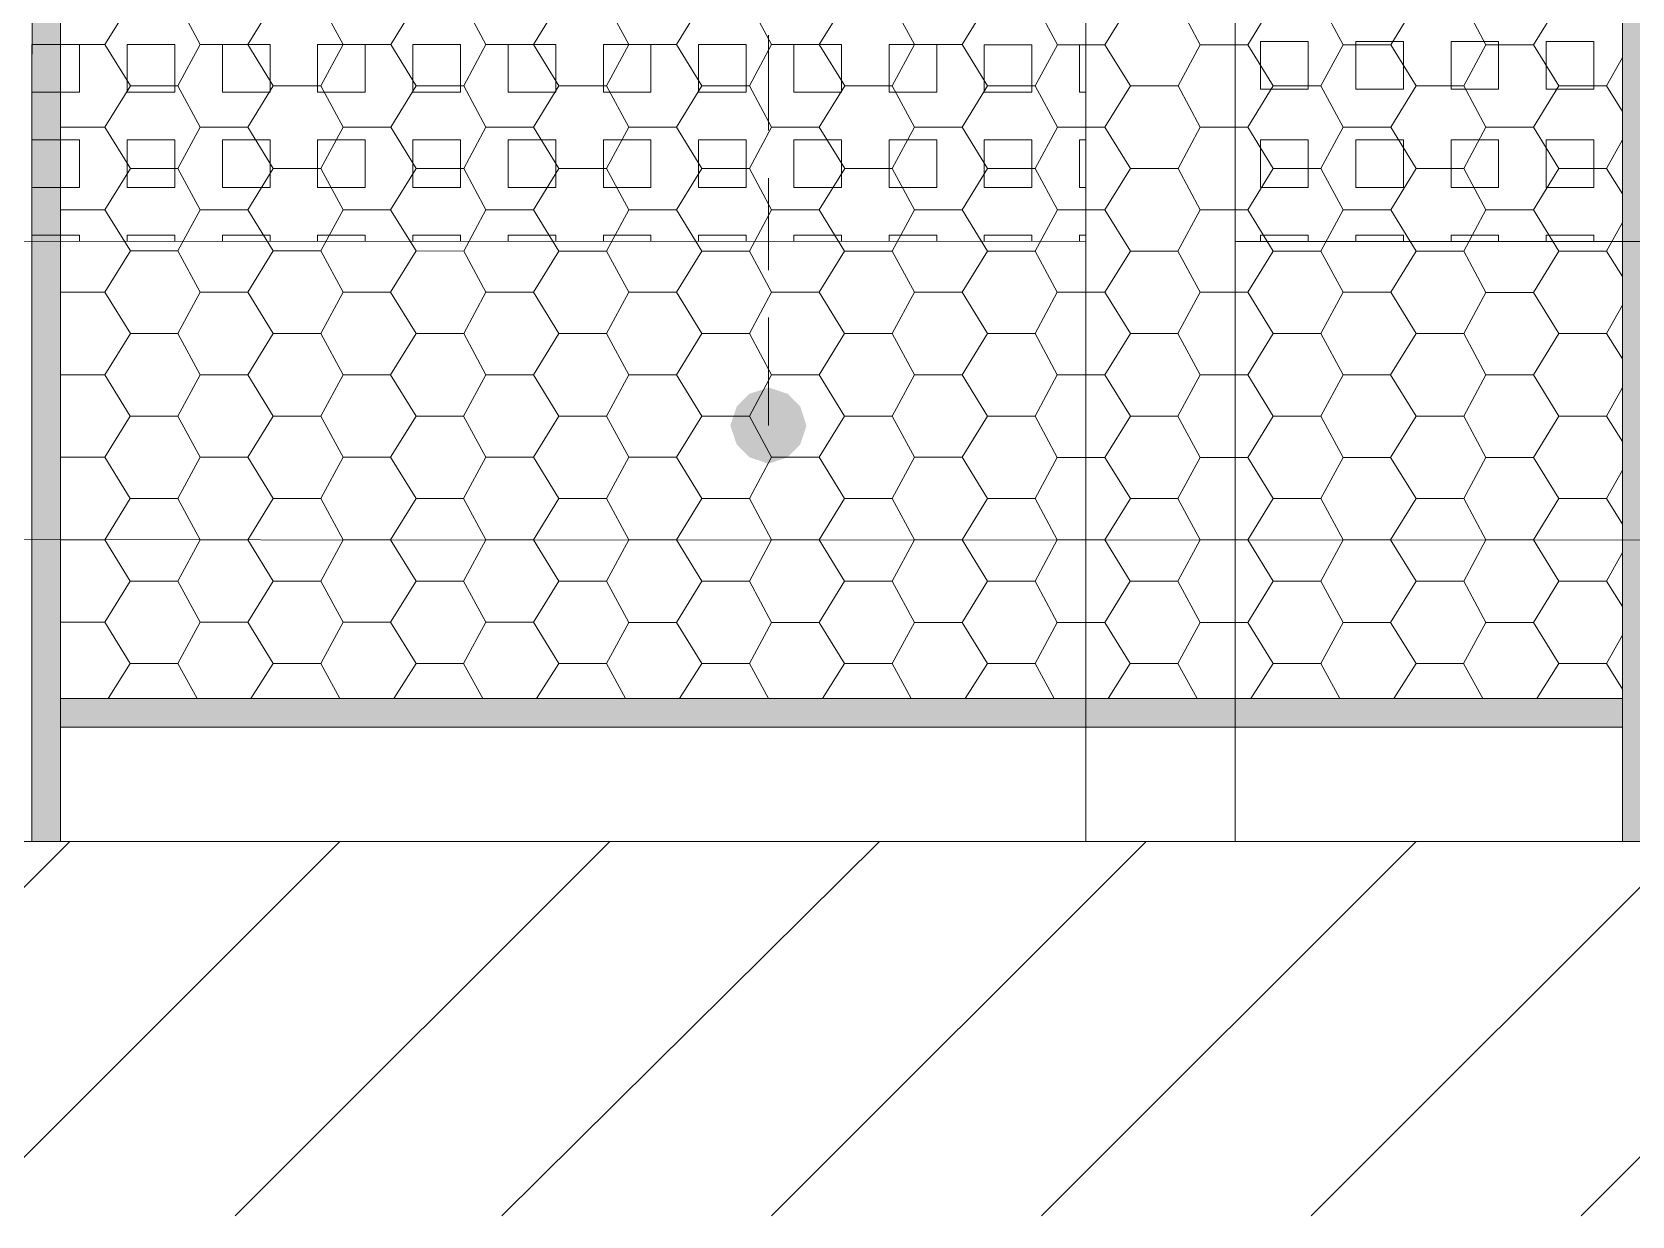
# Model space of a CAD drawing. Extents: x 3377 to 3790, y 1673 to 1846.
# Drawn here: x 3518.203 to 3520.336, y 1761.898 to 1763.476 of the extents above; entities that cross this region are included whole.
import ezdxf

# ---------------------------------------------------------------- set-up
doc = ezdxf.new("R2010")
doc.units = 0
doc.header["$LTSCALE"] = 2
for name, color, linetype, true_color in [('PDF7_0', 7, 'Continuous', 0xc6c6c6), ('PDF7_04-DETALHE', 7, 'Continuous', 0xc6c6c6), ('PDF7_13-CORTE', 7, 'Continuous', 0xe3e3e3)]:
    doc.layers.add(name, color=color, linetype=linetype, true_color=true_color)
doc.layers.add('PDF7_07-HACHURIADO', color=7, linetype='Continuous')

msp = doc.modelspace()

# ---------------------------------------------------------------- linework, layer by layer
at = {"layer": 'PDF7_0', "color": 7, "lineweight": 0}
for points in [[(3518.2032, 1764.496), (3518.2413, 1764.496), (3518.2411, 1762.3972), (3518.203, 1762.3972)], [(3518.2411, 1762.3972), (3518.2413, 1764.496)], [(3520.3231, 1764.4959), (3520.3612, 1764.4959), (3520.3611, 1762.3971), (3520.323, 1762.3971)], [(3520.323, 1762.5875), (3520.323, 1762.5494), (3518.2411, 1762.5496), (3518.2411, 1762.5876)]]:
    msp.add_lwpolyline(points, close=True, dxfattribs=at)
msp.add_lwpolyline([(3520.3231, 1764.4959), (3520.323, 1762.3971)], dxfattribs=at)
at = {"layer": 'PDF7_0', "lineweight": 0}
for points in [[(3518.3004, 1763.4593), (3518.3343, 1763.5143)], [(3518.3978, 1763.5143), (3518.4274, 1763.4593), (3518.4908, 1763.4593), (3518.5247, 1763.5143)], [(3518.5882, 1763.5143), (3518.6178, 1763.4593), (3518.6813, 1763.4593), (3518.7151, 1763.5143)], [(3518.7786, 1763.5143), (3518.8082, 1763.4593), (3518.8717, 1763.4593), (3518.9055, 1763.5143)], [(3518.969, 1763.5143), (3518.9986, 1763.4593), (3519.0621, 1763.4593), (3519.0959, 1763.5143)], [(3519.1594, 1763.5143), (3519.189, 1763.4593), (3519.2525, 1763.4593), (3519.2864, 1763.5143)], [(3519.3498, 1763.5143), (3519.3795, 1763.4593), (3519.4429, 1763.4593), (3519.4768, 1763.5143)], [(3519.5403, 1763.5143), (3519.5699, 1763.4592), (3519.6333, 1763.4592), (3519.6672, 1763.5142)], [(3519.7307, 1763.5142), (3519.7603, 1763.4592), (3519.8238, 1763.4592), (3519.8576, 1763.5142)], [(3519.9211, 1763.5142), (3519.9507, 1763.4592), (3520.0142, 1763.4592), (3520.048, 1763.5142)], [(3520.1115, 1763.5142), (3520.1411, 1763.4592), (3520.2046, 1763.4592), (3520.2385, 1763.5142)], [(3518.2412, 1763.4593), (3518.3004, 1763.4593), (3518.3343, 1763.4043), (3518.3977, 1763.4043), (3518.4274, 1763.4593)], [(3518.4908, 1763.4593), (3518.5247, 1763.4043), (3518.5882, 1763.4043), (3518.6178, 1763.4593)], [(3518.6813, 1763.4593), (3518.7151, 1763.4043), (3518.7786, 1763.4043), (3518.8082, 1763.4593)], [(3518.8717, 1763.4593), (3518.9055, 1763.4043), (3518.969, 1763.4043), (3518.9986, 1763.4593)], [(3519.0621, 1763.4593), (3519.0959, 1763.4043), (3519.1594, 1763.4043), (3519.189, 1763.4593)], [(3519.2525, 1763.4593), (3519.2864, 1763.4043), (3519.3498, 1763.4042), (3519.3795, 1763.4593)], [(3519.4429, 1763.4593), (3519.4768, 1763.4042), (3519.5402, 1763.4042), (3519.5699, 1763.4592)], [(3519.6333, 1763.4592), (3519.6672, 1763.4042), (3519.7307, 1763.4042), (3519.7603, 1763.4592)], [(3519.8238, 1763.4592), (3519.8576, 1763.4042), (3519.9211, 1763.4042), (3519.9507, 1763.4592)], [(3520.0142, 1763.4592), (3520.048, 1763.4042), (3520.1115, 1763.4042), (3520.1411, 1763.4592)], [(3520.2046, 1763.4592), (3520.2384, 1763.4042), (3520.3019, 1763.4042), (3520.3231, 1763.3703)], [(3520.3019, 1763.4042), (3520.3231, 1763.4423)], [(3518.3004, 1763.3493), (3518.3343, 1763.4043)], [(3518.3977, 1763.4043), (3518.4274, 1763.3493), (3518.4908, 1763.3493), (3518.5247, 1763.4043)], [(3518.5882, 1763.4043), (3518.6178, 1763.3493), (3518.6813, 1763.3493), (3518.7151, 1763.4043)], [(3518.7786, 1763.4043), (3518.8082, 1763.3493), (3518.8717, 1763.3493), (3518.9055, 1763.4043)], [(3518.969, 1763.4043), (3518.9986, 1763.3493), (3519.0621, 1763.3493), (3519.0959, 1763.4043)], [(3519.1594, 1763.4043), (3519.189, 1763.3492), (3519.2525, 1763.3492), (3519.2864, 1763.4043)], [(3519.3498, 1763.4042), (3519.3794, 1763.3492), (3519.4429, 1763.3492), (3519.4768, 1763.4042)], [(3519.5402, 1763.4042), (3519.5699, 1763.3492), (3519.6333, 1763.3492), (3519.6672, 1763.4042)], [(3519.7307, 1763.4042), (3519.7603, 1763.3492), (3519.8238, 1763.3492), (3519.8576, 1763.4042)], [(3519.9211, 1763.4042), (3519.9507, 1763.3492), (3520.0142, 1763.3492), (3520.048, 1763.4042)], [(3520.1115, 1763.4042), (3520.1411, 1763.3492), (3520.2046, 1763.3492), (3520.2384, 1763.4042)], [(3518.2412, 1763.3493), (3518.3004, 1763.3493), (3518.3343, 1763.2943), (3518.3977, 1763.2943), (3518.4274, 1763.3493)], [(3518.4908, 1763.3493), (3518.5247, 1763.2943), (3518.5882, 1763.2943), (3518.6178, 1763.3493)], [(3518.6813, 1763.3493), (3518.7151, 1763.2943), (3518.7786, 1763.2943), (3518.8082, 1763.3493)], [(3518.8717, 1763.3493), (3518.9055, 1763.2943), (3518.969, 1763.2943), (3518.9986, 1763.3493)], [(3519.0621, 1763.3493), (3519.0959, 1763.2942), (3519.1594, 1763.2942), (3519.189, 1763.3492)], [(3519.2525, 1763.3492), (3519.2864, 1763.2942), (3519.3498, 1763.2942), (3519.3794, 1763.3492)], [(3519.4429, 1763.3492), (3519.4768, 1763.2942), (3519.5402, 1763.2942), (3519.5699, 1763.3492)], [(3519.6333, 1763.3492), (3519.6672, 1763.2942), (3519.7307, 1763.2942), (3519.7603, 1763.3492)], [(3519.8238, 1763.3492), (3519.8576, 1763.2942), (3519.9211, 1763.2942), (3519.9507, 1763.3492)], [(3520.0142, 1763.3492), (3520.048, 1763.2942), (3520.1115, 1763.2942), (3520.1411, 1763.3492)], [(3520.2046, 1763.3492), (3520.2384, 1763.2942), (3520.3019, 1763.2942), (3520.3231, 1763.2603)], [(3520.3019, 1763.2942), (3520.3231, 1763.3322)], [(3518.3004, 1763.2393), (3518.3343, 1763.2943)], [(3518.3977, 1763.2943), (3518.4274, 1763.2393), (3518.4908, 1763.2393), (3518.5247, 1763.2943)], [(3518.5882, 1763.2943), (3518.6178, 1763.2393), (3518.6812, 1763.2393), (3518.7151, 1763.2943)], [(3518.7786, 1763.2943), (3518.8082, 1763.2393), (3518.8717, 1763.2393), (3518.9055, 1763.2943)], [(3518.969, 1763.2943), (3518.9986, 1763.2392), (3519.0621, 1763.2392), (3519.0959, 1763.2942)], [(3519.1594, 1763.2942), (3519.189, 1763.2392), (3519.2525, 1763.2392), (3519.2864, 1763.2942)], [(3519.3498, 1763.2942), (3519.3794, 1763.2392), (3519.4429, 1763.2392), (3519.4768, 1763.2942)], [(3519.5402, 1763.2942), (3519.5699, 1763.2392), (3519.6333, 1763.2392), (3519.6672, 1763.2942)], [(3519.7307, 1763.2942), (3519.7603, 1763.2392), (3519.8237, 1763.2392), (3519.8576, 1763.2942)], [(3519.9211, 1763.2942), (3519.9507, 1763.2392), (3520.0142, 1763.2392), (3520.048, 1763.2942)], [(3520.1115, 1763.2942), (3520.1411, 1763.2392), (3520.2046, 1763.2392), (3520.2384, 1763.2942)], [(3518.2412, 1763.2393), (3518.3004, 1763.2393), (3518.3343, 1763.1843), (3518.3977, 1763.1843), (3518.4274, 1763.2393)], [(3518.4908, 1763.2393), (3518.5247, 1763.1843), (3518.5881, 1763.1843), (3518.6178, 1763.2393)], [(3518.6812, 1763.2393), (3518.7151, 1763.1843), (3518.7786, 1763.1842), (3518.8082, 1763.2393)], [(3518.8717, 1763.2393), (3518.9055, 1763.1842), (3518.969, 1763.1842), (3518.9986, 1763.2392)], [(3519.0621, 1763.2392), (3519.0959, 1763.1842), (3519.1594, 1763.1842), (3519.189, 1763.2392)], [(3519.2525, 1763.2392), (3519.2863, 1763.1842), (3519.3498, 1763.1842), (3519.3794, 1763.2392)], [(3519.4429, 1763.2392), (3519.4768, 1763.1842), (3519.5402, 1763.1842), (3519.5699, 1763.2392)], [(3519.6333, 1763.2392), (3519.6672, 1763.1842), (3519.7306, 1763.1842), (3519.7603, 1763.2392)], [(3519.8237, 1763.2392), (3519.8576, 1763.1842), (3519.9211, 1763.1842), (3519.9507, 1763.2392)], [(3520.0142, 1763.2392), (3520.048, 1763.1842), (3520.1115, 1763.1842), (3520.1411, 1763.2392)], [(3520.2046, 1763.2392), (3520.2384, 1763.1841), (3520.3019, 1763.1841), (3520.3231, 1763.1503)], [(3520.3019, 1763.1841), (3520.3231, 1763.2222)], [(3518.3004, 1763.1293), (3518.3343, 1763.1843)], [(3518.3977, 1763.1843), (3518.4273, 1763.1293), (3518.4908, 1763.1293), (3518.5247, 1763.1843)], [(3518.5881, 1763.1843), (3518.6178, 1763.1292), (3518.6812, 1763.1292), (3518.7151, 1763.1843)], [(3518.7786, 1763.1842), (3518.8082, 1763.1292), (3518.8717, 1763.1292), (3518.9055, 1763.1842)], [(3518.969, 1763.1842), (3518.9986, 1763.1292), (3519.0621, 1763.1292), (3519.0959, 1763.1842)], [(3519.1594, 1763.1842), (3519.189, 1763.1292), (3519.2525, 1763.1292), (3519.2863, 1763.1842)], [(3519.3498, 1763.1842), (3519.3794, 1763.1292), (3519.4429, 1763.1292), (3519.4768, 1763.1842)], [(3519.5402, 1763.1842), (3519.5698, 1763.1292), (3519.6333, 1763.1292), (3519.6672, 1763.1842)], [(3519.7306, 1763.1842), (3519.7603, 1763.1292), (3519.8237, 1763.1292), (3519.8576, 1763.1842)], [(3519.9211, 1763.1842), (3519.9507, 1763.1292), (3520.0142, 1763.1292), (3520.048, 1763.1842)], [(3520.1115, 1763.1842), (3520.1411, 1763.1291), (3520.2046, 1763.1291), (3520.2384, 1763.1841)], [(3518.2412, 1763.1293), (3518.3004, 1763.1293), (3518.3343, 1763.0743), (3518.3977, 1763.0743), (3518.4273, 1763.1293)], [(3518.4908, 1763.1293), (3518.5247, 1763.0742), (3518.5881, 1763.0742), (3518.6178, 1763.1292)], [(3518.6812, 1763.1292), (3518.7151, 1763.0742), (3518.7786, 1763.0742), (3518.8082, 1763.1292)], [(3518.8717, 1763.1292), (3518.9055, 1763.0742), (3518.969, 1763.0742), (3518.9986, 1763.1292)], [(3519.0621, 1763.1292), (3519.0959, 1763.0742), (3519.1594, 1763.0742), (3519.189, 1763.1292)], [(3519.2525, 1763.1292), (3519.2863, 1763.0742), (3519.3498, 1763.0742), (3519.3794, 1763.1292)], [(3519.4429, 1763.1292), (3519.4768, 1763.0742), (3519.5402, 1763.0742), (3519.5698, 1763.1292)], [(3519.6333, 1763.1292), (3519.6672, 1763.0742), (3519.7306, 1763.0742), (3519.7603, 1763.1292)], [(3519.8237, 1763.1292), (3519.8576, 1763.0742), (3519.9211, 1763.0742), (3519.9507, 1763.1292)], [(3520.0142, 1763.1292), (3520.048, 1763.0741), (3520.1115, 1763.0741), (3520.1411, 1763.1291)], [(3520.2046, 1763.1291), (3520.2384, 1763.0741), (3520.3019, 1763.0741), (3520.323, 1763.0403)], [(3520.3019, 1763.0741), (3520.3231, 1763.1122)], [(3518.3004, 1763.0193), (3518.3343, 1763.0743)], [(3518.3977, 1763.0743), (3518.4273, 1763.0192), (3518.4908, 1763.0192), (3518.5247, 1763.0742)], [(3518.5881, 1763.0742), (3518.6178, 1763.0192), (3518.6812, 1763.0192), (3518.7151, 1763.0742)], [(3518.7786, 1763.0742), (3518.8082, 1763.0192), (3518.8716, 1763.0192), (3518.9055, 1763.0742)], [(3518.969, 1763.0742), (3518.9986, 1763.0192), (3519.0621, 1763.0192), (3519.0959, 1763.0742)], [(3519.1594, 1763.0742), (3519.189, 1763.0192), (3519.2525, 1763.0192), (3519.2863, 1763.0742)], [(3519.3498, 1763.0742), (3519.3794, 1763.0192), (3519.4429, 1763.0192), (3519.4768, 1763.0742)], [(3519.5402, 1763.0742), (3519.5698, 1763.0192), (3519.6333, 1763.0192), (3519.6672, 1763.0742)], [(3519.7306, 1763.0742), (3519.7603, 1763.0192), (3519.8237, 1763.0191), (3519.8576, 1763.0742)], [(3519.9211, 1763.0742), (3519.9507, 1763.0191), (3520.0141, 1763.0191), (3520.048, 1763.0741)], [(3520.1115, 1763.0741), (3520.1411, 1763.0191), (3520.2046, 1763.0191), (3520.2384, 1763.0741)], [(3518.2412, 1763.0193), (3518.3004, 1763.0193), (3518.3342, 1762.9642), (3518.3977, 1762.9642), (3518.4273, 1763.0192)], [(3518.4908, 1763.0192), (3518.5247, 1762.9642), (3518.5881, 1762.9642), (3518.6178, 1763.0192)], [(3518.6812, 1763.0192), (3518.7151, 1762.9642), (3518.7785, 1762.9642), (3518.8082, 1763.0192)], [(3518.8716, 1763.0192), (3518.9055, 1762.9642), (3518.969, 1762.9642), (3518.9986, 1763.0192)], [(3519.0621, 1763.0192), (3519.0959, 1762.9642), (3519.1594, 1762.9642), (3519.189, 1763.0192)], [(3519.2525, 1763.0192), (3519.2863, 1762.9642), (3519.3498, 1762.9642), (3519.3794, 1763.0192)], [(3519.4429, 1763.0192), (3519.4767, 1762.9642), (3519.5402, 1762.9642), (3519.5698, 1763.0192)], [(3519.6333, 1763.0192), (3519.6672, 1762.9642), (3519.7306, 1762.9641), (3519.7603, 1763.0192)], [(3519.8237, 1763.0191), (3519.8576, 1762.9641), (3519.9211, 1762.9641), (3519.9507, 1763.0191)], [(3520.0141, 1763.0191), (3520.048, 1762.9641), (3520.1115, 1762.9641), (3520.1411, 1763.0191)], [(3520.2046, 1763.0191), (3520.2384, 1762.9641), (3520.3019, 1762.9641), (3520.323, 1762.9303)], [(3520.3019, 1762.9641), (3520.323, 1763.0022)], [(3518.3004, 1762.9092), (3518.3342, 1762.9642)], [(3518.3977, 1762.9642), (3518.4273, 1762.9092), (3518.4908, 1762.9092), (3518.5247, 1762.9642)], [(3518.5881, 1762.9642), (3518.6177, 1762.9092), (3518.6812, 1762.9092), (3518.7151, 1762.9642)], [(3518.7785, 1762.9642), (3518.8082, 1762.9092), (3518.8716, 1762.9092), (3518.9055, 1762.9642)], [(3518.969, 1762.9642), (3518.9986, 1762.9092), (3519.0621, 1762.9092), (3519.0959, 1762.9642)], [(3519.1594, 1762.9642), (3519.189, 1762.9092), (3519.2525, 1762.9092), (3519.2863, 1762.9642)], [(3519.3498, 1762.9642), (3519.3794, 1762.9092), (3519.4429, 1762.9092), (3519.4767, 1762.9642)], [(3519.5402, 1762.9642), (3519.5698, 1762.9091), (3519.6333, 1762.9091), (3519.6672, 1762.9642)], [(3519.7306, 1762.9641), (3519.7603, 1762.9091), (3519.8237, 1762.9091), (3519.8576, 1762.9641)], [(3519.9211, 1762.9641), (3519.9507, 1762.9091), (3520.0141, 1762.9091), (3520.048, 1762.9641)], [(3520.1115, 1762.9641), (3520.1411, 1762.9091), (3520.2046, 1762.9091), (3520.2384, 1762.9641)], [(3518.2411, 1762.9092), (3518.3004, 1762.9092), (3518.3342, 1762.8542), (3518.3977, 1762.8542), (3518.4273, 1762.9092)], [(3518.4908, 1762.9092), (3518.5247, 1762.8542), (3518.5881, 1762.8542), (3518.6177, 1762.9092)], [(3518.6812, 1762.9092), (3518.7151, 1762.8542), (3518.7785, 1762.8542), (3518.8082, 1762.9092)], [(3518.8716, 1762.9092), (3518.9055, 1762.8542), (3518.969, 1762.8542), (3518.9986, 1762.9092)], [(3519.0621, 1762.9092), (3519.0959, 1762.8542), (3519.1594, 1762.8542), (3519.189, 1762.9092)], [(3519.2525, 1762.9092), (3519.2863, 1762.8542), (3519.3498, 1762.8542), (3519.3794, 1762.9092)], [(3519.4429, 1762.9092), (3519.4767, 1762.8541), (3519.5402, 1762.8541), (3519.5698, 1762.9091)], [(3519.6333, 1762.9091), (3519.6672, 1762.8541), (3519.7306, 1762.8541), (3519.7603, 1762.9091)], [(3519.8237, 1762.9091), (3519.8576, 1762.8541), (3519.921, 1762.8541), (3519.9507, 1762.9091)], [(3520.0141, 1762.9091), (3520.048, 1762.8541), (3520.1115, 1762.8541), (3520.1411, 1762.9091)], [(3520.2046, 1762.9091), (3520.2384, 1762.8541), (3520.3019, 1762.8541), (3520.323, 1762.8202)], [(3520.3019, 1762.8541), (3520.323, 1762.8922)], [(3518.3004, 1762.7992), (3518.3342, 1762.8542)], [(3518.3977, 1762.8542), (3518.4273, 1762.7992), (3518.4908, 1762.7992), (3518.5247, 1762.8542)], [(3518.5881, 1762.8542), (3518.6177, 1762.7992), (3518.6812, 1762.7992), (3518.7151, 1762.8542)], [(3518.7785, 1762.8542), (3518.8082, 1762.7992), (3518.8716, 1762.7992), (3518.9055, 1762.8542)], [(3518.969, 1762.8542), (3518.9986, 1762.7992), (3519.062, 1762.7992), (3519.0959, 1762.8542)], [(3519.1594, 1762.8542), (3519.189, 1762.7992), (3519.2525, 1762.7992), (3519.2863, 1762.8542)], [(3519.3498, 1762.8542), (3519.3794, 1762.7991), (3519.4429, 1762.7991), (3519.4767, 1762.8541)], [(3519.5402, 1762.8541), (3519.5698, 1762.7991), (3519.6333, 1762.7991), (3519.6672, 1762.8541)], [(3519.7306, 1762.8541), (3519.7602, 1762.7991), (3519.8237, 1762.7991), (3519.8576, 1762.8541)], [(3519.921, 1762.8541), (3519.9507, 1762.7991), (3520.0141, 1762.7991), (3520.048, 1762.8541)], [(3520.1115, 1762.8541), (3520.1411, 1762.7991), (3520.2046, 1762.7991), (3520.2384, 1762.8541)], [(3518.2411, 1762.7992), (3518.3004, 1762.7992), (3518.3342, 1762.7442), (3518.3977, 1762.7442), (3518.4273, 1762.7992)], [(3518.4908, 1762.7992), (3518.5246, 1762.7442), (3518.5881, 1762.7442), (3518.6177, 1762.7992)], [(3518.6812, 1762.7992), (3518.7151, 1762.7442), (3518.7785, 1762.7442), (3518.8082, 1762.7992)], [(3518.8716, 1762.7992), (3518.9055, 1762.7442), (3518.969, 1762.7442), (3518.9986, 1762.7992)], [(3519.062, 1762.7992), (3519.0959, 1762.7442), (3519.1594, 1762.7441), (3519.189, 1762.7992)], [(3519.2525, 1762.7992), (3519.2863, 1762.7441), (3519.3498, 1762.7441), (3519.3794, 1762.7991)], [(3519.4429, 1762.7991), (3519.4767, 1762.7441), (3519.5402, 1762.7441), (3519.5698, 1762.7991)], [(3519.6333, 1762.7991), (3519.6671, 1762.7441), (3519.7306, 1762.7441), (3519.7602, 1762.7991)], [(3519.8237, 1762.7991), (3519.8576, 1762.7441), (3519.921, 1762.7441), (3519.9507, 1762.7991)], [(3520.0141, 1762.7991), (3520.048, 1762.7441), (3520.1115, 1762.7441), (3520.1411, 1762.7991)], [(3520.2046, 1762.7991), (3520.2384, 1762.7441), (3520.3019, 1762.7441), (3520.323, 1762.7102)], [(3520.3019, 1762.7441), (3520.323, 1762.7822)], [(3518.3004, 1762.6892), (3518.3342, 1762.7442)], [(3518.3977, 1762.7442), (3518.4273, 1762.6892), (3518.4908, 1762.6892), (3518.5246, 1762.7442)], [(3518.5881, 1762.7442), (3518.6177, 1762.6892), (3518.6812, 1762.6892), (3518.7151, 1762.7442)], [(3518.7785, 1762.7442), (3518.8082, 1762.6892), (3518.8716, 1762.6892), (3518.9055, 1762.7442)], [(3518.969, 1762.7442), (3518.9986, 1762.6891), (3519.062, 1762.6891), (3519.0959, 1762.7442)], [(3519.1594, 1762.7441), (3519.189, 1762.6891), (3519.2525, 1762.6891), (3519.2863, 1762.7441)], [(3519.3498, 1762.7441), (3519.3794, 1762.6891), (3519.4429, 1762.6891), (3519.4767, 1762.7441)], [(3519.5402, 1762.7441), (3519.5698, 1762.6891), (3519.6333, 1762.6891), (3519.6671, 1762.7441)], [(3519.7306, 1762.7441), (3519.7602, 1762.6891), (3519.8237, 1762.6891), (3519.8576, 1762.7441)], [(3519.921, 1762.7441), (3519.9507, 1762.6891), (3520.0141, 1762.6891), (3520.048, 1762.7441)], [(3520.1115, 1762.7441), (3520.1411, 1762.6891), (3520.2045, 1762.6891), (3520.2384, 1762.7441)], [(3518.2411, 1762.6892), (3518.3004, 1762.6892), (3518.3342, 1762.6342), (3518.3977, 1762.6342), (3518.4231, 1762.5876)], [(3518.3977, 1762.6342), (3518.4273, 1762.6892)], [(3518.4908, 1762.6892), (3518.5246, 1762.6342), (3518.5881, 1762.6342), (3518.6135, 1762.5876)], [(3518.5881, 1762.6342), (3518.6177, 1762.6892)], [(3518.6812, 1762.6892), (3518.7151, 1762.6342), (3518.7785, 1762.6342), (3518.8039, 1762.5876)], [(3518.7785, 1762.6342), (3518.8082, 1762.6892)], [(3518.8716, 1762.6892), (3518.9055, 1762.6341), (3518.9689, 1762.6341), (3518.9943, 1762.5876)], [(3518.9689, 1762.6341), (3518.9986, 1762.6891)], [(3519.062, 1762.6891), (3519.0959, 1762.6341), (3519.1594, 1762.6341), (3519.1847, 1762.5876)], [(3519.1594, 1762.6341), (3519.189, 1762.6891)], [(3519.2525, 1762.6891), (3519.2863, 1762.6341), (3519.3498, 1762.6341), (3519.3752, 1762.5876)], [(3519.3498, 1762.6341), (3519.3794, 1762.6891)], [(3519.4429, 1762.6891), (3519.4767, 1762.6341), (3519.5402, 1762.6341), (3519.5656, 1762.5876)], [(3519.5402, 1762.6341), (3519.5698, 1762.6891)], [(3519.6333, 1762.6891), (3519.6671, 1762.6341), (3519.7306, 1762.6341), (3519.756, 1762.5875)], [(3519.7306, 1762.6341), (3519.7602, 1762.6891)], [(3519.8237, 1762.6891), (3519.8576, 1762.6341), (3519.921, 1762.6341), (3519.9464, 1762.5875)], [(3519.921, 1762.6341), (3519.9507, 1762.6891)], [(3520.0141, 1762.6891), (3520.048, 1762.6341), (3520.1114, 1762.6341), (3520.1368, 1762.5875)], [(3520.1114, 1762.6341), (3520.1411, 1762.6891)], [(3520.2045, 1762.6891), (3520.2384, 1762.6341), (3520.3019, 1762.6341), (3520.323, 1762.6002)], [(3520.3019, 1762.6341), (3520.323, 1762.6721)], [(3518.3046, 1762.5876), (3518.3342, 1762.6342)], [(3518.495, 1762.5876), (3518.5246, 1762.6342)], [(3518.6854, 1762.5876), (3518.7151, 1762.6342)], [(3518.8758, 1762.5876), (3518.9055, 1762.6341)], [(3519.0663, 1762.5876), (3519.0959, 1762.6341)], [(3519.2567, 1762.5876), (3519.2863, 1762.6341)], [(3519.4471, 1762.5876), (3519.4767, 1762.6341)], [(3519.6375, 1762.5876), (3519.6671, 1762.6341)], [(3519.8279, 1762.5875), (3519.8576, 1762.6341)], [(3520.0184, 1762.5875), (3520.048, 1762.6341)], [(3520.2088, 1762.5875), (3520.2384, 1762.6341)]]:
    msp.add_lwpolyline(points, dxfattribs=at)
at = {"layer": 'PDF7_0', "color": 9, "true_color": 0xc1c1c1, "transparency": 33554559}
for points in [[(3518.2032, 1764.496), (3518.2411, 1762.3972), (3518.203, 1762.3972)], [(3518.2413, 1764.496), (3518.2032, 1764.496), (3518.2411, 1762.3972)], [(3520.3231, 1764.4959), (3520.3611, 1762.3971), (3520.323, 1762.3971)], [(3520.3612, 1764.4959), (3520.3231, 1764.4959), (3520.3611, 1762.3971)], [(3520.323, 1762.5875), (3518.2411, 1762.5876), (3520.323, 1762.5494)], [(3518.2411, 1762.5876), (3520.323, 1762.5494), (3518.2411, 1762.5496)]]:
    msp.add_solid(points, dxfattribs=at)
at = {"layer": 'PDF7_0', "color": 7, "transparency": 33554559}
for points in [[(3519.1848, 1763.0023), (3519.1594, 1762.9938), (3519.1848, 1762.9515)], [(3519.1848, 1762.9515), (3519.2102, 1762.9938), (3519.1848, 1763.0023)], [(3519.1594, 1762.9938), (3519.1848, 1762.9515), (3519.1425, 1762.9769)], [(3519.2271, 1762.9769), (3519.1848, 1762.9515), (3519.2102, 1762.9938)], [(3519.1848, 1762.9515), (3519.1425, 1762.9769), (3519.134, 1762.9515)], [(3519.2355, 1762.9515), (3519.2271, 1762.9769), (3519.1848, 1762.9515)], [(3519.134, 1762.9515), (3519.1425, 1762.9261), (3519.1848, 1762.9515)], [(3519.1425, 1762.9261), (3519.1848, 1762.9515), (3519.1594, 1762.9092)], [(3519.1848, 1762.9515), (3519.1594, 1762.9092), (3519.1848, 1762.9007)], [(3519.1848, 1762.9007), (3519.2102, 1762.9092), (3519.1848, 1762.9515)], [(3519.2102, 1762.9092), (3519.1848, 1762.9515), (3519.2271, 1762.9261)], [(3519.1848, 1762.9515), (3519.2271, 1762.9261), (3519.2355, 1762.9515)]]:
    msp.add_solid(points, dxfattribs=at)
at = {"layer": 'PDF7_04-DETALHE', "lineweight": 0}
for points in [[(3514.0352, 1764.8983), (3519.6081, 1764.8979), (3519.6079, 1762.3971)], [(3519.8068, 1762.3971), (3519.8069, 1764.8979), (3525.3544, 1764.8976), (3525.3542, 1762.3968)], [(3519.608, 1763.3958), (3519.5995, 1763.3958), (3519.5995, 1763.4592), (3519.608, 1763.4592)], [(3519.6079, 1763.2688), (3519.5995, 1763.2688), (3519.5995, 1763.3323), (3519.6079, 1763.3323)], [(3513.9843, 1763.1973), (3519.6079, 1763.1969), (3514.0605, 1763.1973)], [(3518.2031, 1763.197), (3518.2031, 1763.2054), (3518.2666, 1763.2054), (3518.2666, 1763.197)], [(3518.33, 1763.197), (3518.33, 1763.2054), (3518.3935, 1763.2054), (3518.3935, 1763.197)], [(3518.457, 1763.197), (3518.457, 1763.2054), (3518.5204, 1763.2054), (3518.5204, 1763.197)], [(3518.5839, 1763.197), (3518.5839, 1763.2054), (3518.6474, 1763.2054), (3518.6474, 1763.197)], [(3518.7109, 1763.1969), (3518.7109, 1763.2054), (3518.7743, 1763.2054), (3518.7743, 1763.1969)], [(3518.8378, 1763.1969), (3518.8378, 1763.2054), (3518.9013, 1763.2054), (3518.9013, 1763.1969)], [(3518.9648, 1763.1969), (3518.9648, 1763.2054), (3519.0282, 1763.2054), (3519.0282, 1763.1969)], [(3519.0917, 1763.1969), (3519.0917, 1763.2054), (3519.1552, 1763.2054), (3519.1552, 1763.1969)], [(3519.2186, 1763.1969), (3519.2186, 1763.2054), (3519.2821, 1763.2054), (3519.2821, 1763.1969)], [(3519.3456, 1763.1969), (3519.3456, 1763.2054), (3519.4091, 1763.2054), (3519.4091, 1763.1969)], [(3519.4725, 1763.1969), (3519.4725, 1763.2054), (3519.536, 1763.2054), (3519.536, 1763.1969)], [(3519.5995, 1763.1969), (3519.5995, 1763.2053), (3519.6079, 1763.2053)], [(3525.3543, 1763.1965), (3519.8068, 1763.1969), (3523.0312, 1763.1967), (3523.0312, 1762.3969)], [(3519.8407, 1763.1969), (3519.8407, 1763.2053), (3519.9041, 1763.2053), (3519.9041, 1763.1969)], [(3519.9676, 1763.1969), (3519.9676, 1763.2053), (3520.0311, 1763.2053), (3520.0311, 1763.1969)], [(3520.0946, 1763.1969), (3520.0946, 1763.2053), (3520.158, 1763.2053), (3520.158, 1763.1968)], [(3520.2215, 1763.1968), (3520.2215, 1763.2053), (3520.285, 1763.2053), (3520.285, 1763.1968)], [(3513.9843, 1762.7995), (3523.0312, 1762.7989)]]:
    msp.add_lwpolyline(points, dxfattribs=at)
at = {"layer": 'PDF7_04-DETALHE', "color": 7, "lineweight": 0}
for points in [[(3519.1848, 1763.472), (3519.1848, 1763.345)], [(3519.1848, 1763.2815), (3519.1848, 1763.1588)], [(3519.1848, 1763.0954), (3519.1848, 1762.9515)]]:
    msp.add_lwpolyline(points, dxfattribs=at)
at = {"layer": 'PDF7_04-DETALHE', "lineweight": 0}
for points in [[(3518.2666, 1763.4593), (3518.2666, 1763.3959), (3518.2031, 1763.3959), (3518.2031, 1763.4593)], [(3518.3935, 1763.4593), (3518.3935, 1763.3958), (3518.33, 1763.3959), (3518.33, 1763.4593)], [(3518.5205, 1763.4593), (3518.5205, 1763.3958), (3518.457, 1763.3958), (3518.457, 1763.4593)], [(3518.6474, 1763.4593), (3518.6474, 1763.3958), (3518.5839, 1763.3958), (3518.5839, 1763.4593)], [(3518.7744, 1763.4593), (3518.7743, 1763.3958), (3518.7109, 1763.3958), (3518.7109, 1763.4593)], [(3518.9013, 1763.4593), (3518.9013, 1763.3958), (3518.8378, 1763.3958), (3518.8378, 1763.4593)], [(3519.0282, 1763.4593), (3519.0282, 1763.3958), (3518.9648, 1763.3958), (3518.9648, 1763.4593)], [(3519.1552, 1763.4593), (3519.1552, 1763.3958), (3519.0917, 1763.3958), (3519.0917, 1763.4593)], [(3519.2821, 1763.4593), (3519.2821, 1763.3958), (3519.2187, 1763.3958), (3519.2187, 1763.4593)], [(3519.4091, 1763.4593), (3519.4091, 1763.3958), (3519.3456, 1763.3958), (3519.3456, 1763.4593)], [(3519.536, 1763.4592), (3519.536, 1763.3958), (3519.4725, 1763.3958), (3519.4725, 1763.4592)], [(3519.9042, 1763.4635), (3519.9042, 1763.4), (3519.8407, 1763.4), (3519.8407, 1763.4635)], [(3520.0311, 1763.4634), (3520.0311, 1763.4), (3519.9676, 1763.4), (3519.9676, 1763.4634)], [(3520.158, 1763.4634), (3520.158, 1763.4), (3520.0946, 1763.4), (3520.0946, 1763.4634)], [(3520.285, 1763.4634), (3520.285, 1763.4), (3520.2215, 1763.4), (3520.2215, 1763.4634)], [(3518.2666, 1763.3324), (3518.2666, 1763.2689), (3518.2031, 1763.2689), (3518.2031, 1763.3324)], [(3518.3935, 1763.3324), (3518.3935, 1763.2689), (3518.33, 1763.2689), (3518.33, 1763.3324)], [(3518.5205, 1763.3324), (3518.5204, 1763.2689), (3518.457, 1763.2689), (3518.457, 1763.3324)], [(3518.6474, 1763.3324), (3518.6474, 1763.2689), (3518.5839, 1763.2689), (3518.5839, 1763.3324)], [(3518.7743, 1763.3324), (3518.7743, 1763.2689), (3518.7109, 1763.2689), (3518.7109, 1763.3324)], [(3518.9013, 1763.3323), (3518.9013, 1763.2689), (3518.8378, 1763.2689), (3518.8378, 1763.3323)], [(3519.0282, 1763.3323), (3519.0282, 1763.2689), (3518.9648, 1763.2689), (3518.9648, 1763.3323)], [(3519.1552, 1763.3323), (3519.1552, 1763.2689), (3519.0917, 1763.2689), (3519.0917, 1763.3323)], [(3519.2821, 1763.3323), (3519.2821, 1763.2688), (3519.2186, 1763.2688), (3519.2186, 1763.3323)], [(3519.4091, 1763.3323), (3519.4091, 1763.2688), (3519.3456, 1763.2688), (3519.3456, 1763.3323)], [(3519.536, 1763.3323), (3519.536, 1763.2688), (3519.4725, 1763.2688), (3519.4725, 1763.3323)], [(3519.9042, 1763.3323), (3519.9041, 1763.2688), (3519.8407, 1763.2688), (3519.8407, 1763.3323)], [(3520.0311, 1763.3323), (3520.0311, 1763.2688), (3519.9676, 1763.2688), (3519.9676, 1763.3323)], [(3520.158, 1763.3323), (3520.158, 1763.2688), (3520.0946, 1763.2688), (3520.0946, 1763.3323)], [(3520.285, 1763.3322), (3520.285, 1763.2688), (3520.2215, 1763.2688), (3520.2215, 1763.3323)]]:
    msp.add_lwpolyline(points, close=True, dxfattribs=at)
at = {"layer": 'PDF7_07-HACHURIADO', "lineweight": 0}
for points in [[(3517.7545, 1761.8979), (3518.2538, 1762.3972)], [(3518.1141, 1761.8979), (3518.6135, 1762.3972)], [(3518.4738, 1761.8979), (3518.9732, 1762.3972)], [(3518.8293, 1761.8979), (3519.3328, 1762.3972)], [(3519.1889, 1761.8978), (3519.6883, 1762.3971)], [(3519.5486, 1761.8978), (3520.048, 1762.3971)], [(3519.9083, 1761.8978), (3520.4076, 1762.3971)], [(3520.268, 1761.8978), (3520.7673, 1762.3971)]]:
    msp.add_lwpolyline(points, dxfattribs=at)
at = {"layer": 'PDF7_13-CORTE', "color": 7, "lineweight": 0}
msp.add_lwpolyline([(3513.9844, 1764.8983), (3513.9842, 1762.3975), (3544.8685, 1762.3948)], dxfattribs=at)

doc.saveas('drawing.dxf')
